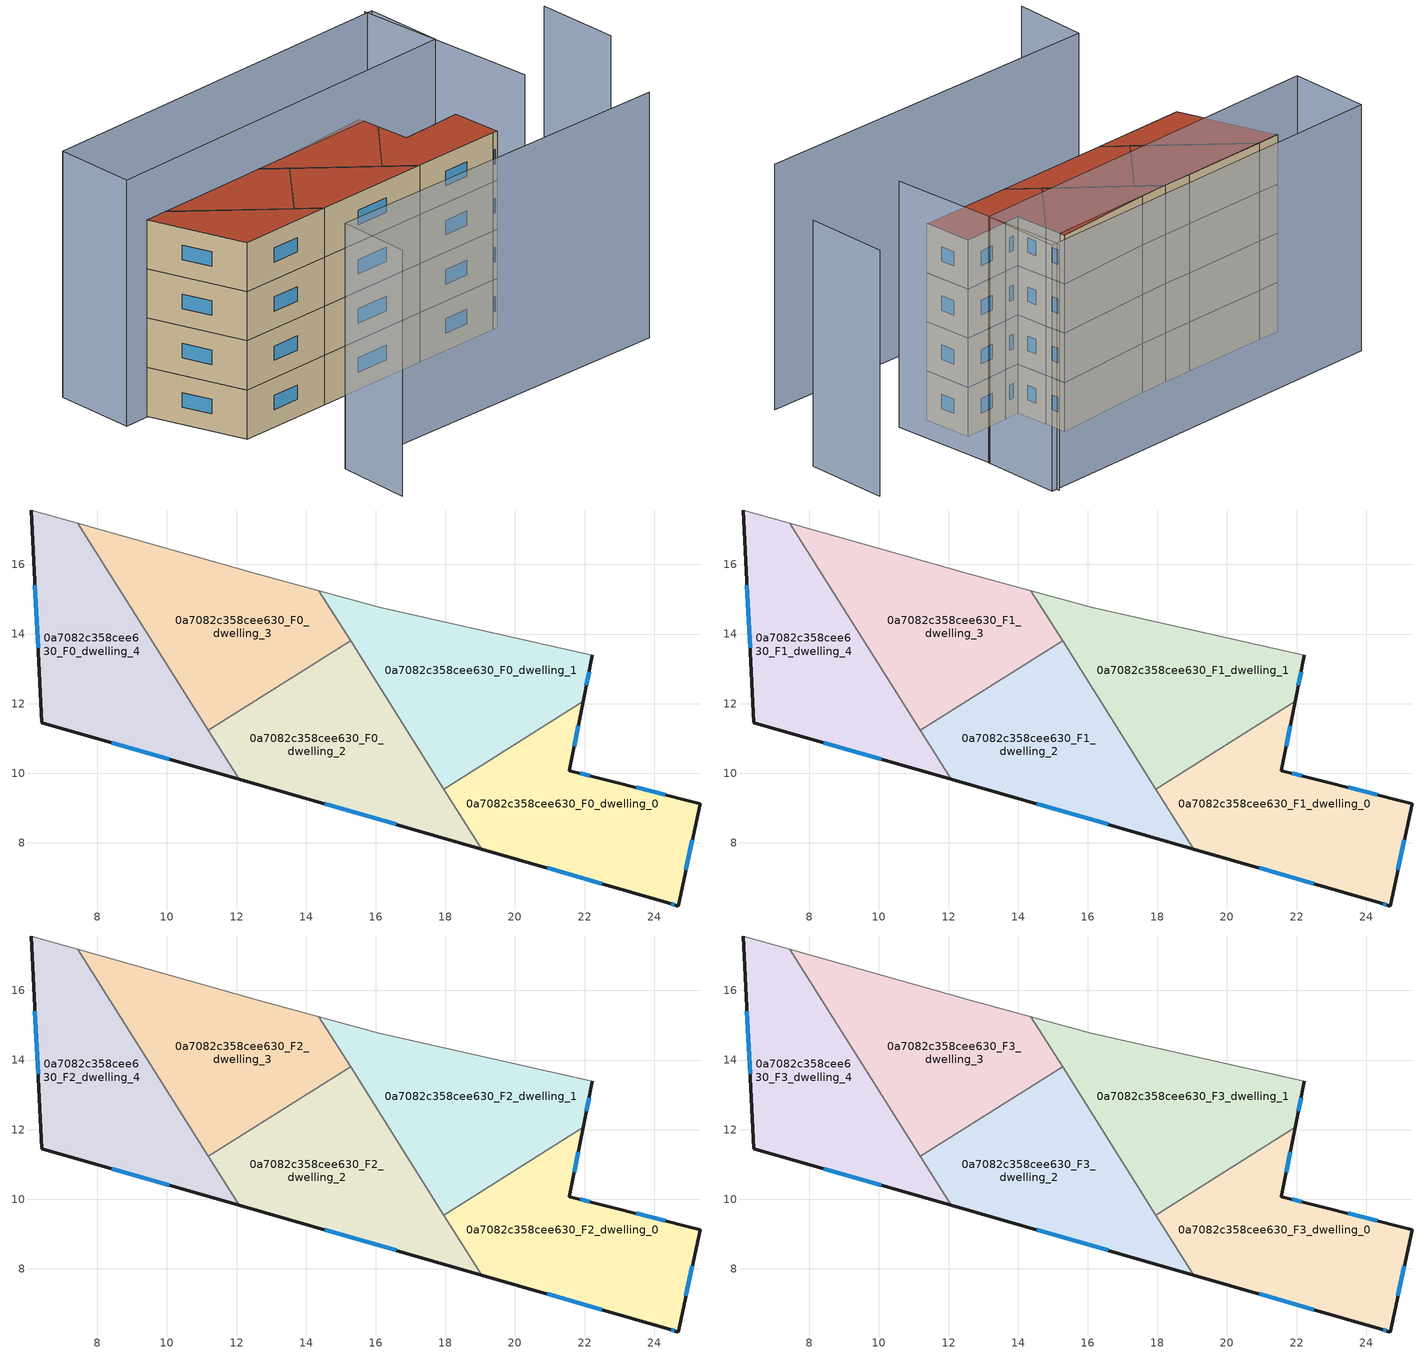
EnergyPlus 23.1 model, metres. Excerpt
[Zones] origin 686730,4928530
0a7082c358cee630_F0_dwelling_0
 floor ground (EU_floor_Construction): 25.33,9.12 24.69,6.18 24.39,6.29 19.05,7.82 17.96,9.54 21.96,12.07 21.56,10.08 22.48,9.84 z0
 wall outside (EU_wall_Construction): 19.05,7.82 24.39,6.29 24.69,6.18 25.33,9.12 22.48,9.84 21.56,10.08 21.96,12.07 z0:3
 wall to 0a7082c358cee630_F0_dwelling_1 (EU_wall_Construction): 21.96,12.07 17.96,9.54 z0:3
 wall to 0a7082c358cee630_F0_dwelling_2 (EU_wall_Construction): 17.96,9.54 19.05,7.82 z0:3
 window (EU_Window_Construction): 24.32,9.38 23.48,9.59 / 24.91,7.22 25.1,8.09 / 24.49,6.25 24.58,6.22 / 20.93,7.28 22.5,6.83 / 21.7,10.78 21.82,11.36 / 22.15,9.93 21.88,9.99 z1.06:1.94
0a7082c358cee630_F0_dwelling_1
 floor ground (EU_floor_Construction): 22.23,13.38 21.96,12.07 17.96,9.54 14.37,15.24 16.11,14.76 z0
 wall outside (EU_wall_Construction): 21.96,12.07 22.23,13.38 z0:3
 wall adiabatic (EU_wall_Construction): 22.23,13.38 16.11,14.76 14.37,15.24 z0:3
 wall to 0a7082c358cee630_F0_dwelling_3 (EU_wall_Construction): 14.37,15.24 15.28,13.8 z0:3
 wall to 0a7082c358cee630_F0_dwelling_2 (EU_wall_Construction): 15.28,13.8 17.96,9.55 z0:3
 window (EU_Window_Construction): 22.06,12.53 22.13,12.92 z1.06:1.94
0a7082c358cee630_F0_dwelling_2
 floor ground (EU_floor_Construction): 15.28,13.8 19.05,7.82 12.07,9.83 11.19,11.23 z0
 wall outside (EU_wall_Construction): 12.07,9.83 19.05,7.82 z0:3
 wall to 0a7082c358cee630_F0_dwelling_3 (EU_wall_Construction): 15.28,13.8 11.19,11.23 z0:3
 wall to 0a7082c358cee630_F0_dwelling_4 (EU_wall_Construction): 11.19,11.23 12.07,9.83 z0:3
 window (EU_Window_Construction): 14.54,9.12 16.58,8.53 z1.06:1.94
0a7082c358cee630_F0_dwelling_3
 floor ground (EU_floor_Construction): 14.37,15.24 15.28,13.8 11.19,11.23 7.43,17.19 12.62,15.72 z0
 wall adiabatic (EU_wall_Construction): 14.37,15.24 12.62,15.72 7.43,17.19 z0:3
 wall to 0a7082c358cee630_F0_dwelling_4 (EU_wall_Construction): 7.43,17.19 11.19,11.23 z0:3
0a7082c358cee630_F0_dwelling_4
 floor ground (EU_floor_Construction): 7.43,17.19 12.07,9.83 6.41,11.46 6.1,17.57 z0
 wall outside (EU_wall_Construction): 6.1,17.57 6.41,11.46 12.07,9.83 z0:3
 wall adiabatic (EU_wall_Construction): 7.43,17.19 6.1,17.57 z0:3
 window (EU_Window_Construction): 6.21,15.41 6.3,13.61 / 8.41,10.88 10.07,10.4 z1.06:1.94
0a7082c358cee630_F1_dwelling_0
 floor to 0a7082c358cee630_F0_dwelling_0 (EU_floor_Construction): 25.33,9.12 24.69,6.18 24.39,6.29 19.05,7.82 17.96,9.54 21.96,12.07 21.56,10.08 22.48,9.84 z3
 wall outside (EU_wall_Construction): 19.05,7.82 24.39,6.29 24.69,6.18 25.33,9.12 22.48,9.84 21.56,10.08 21.96,12.07 z3:6
 wall to 0a7082c358cee630_F1_dwelling_1 (EU_wall_Construction): 21.96,12.07 17.96,9.54 z3:6
 wall to 0a7082c358cee630_F1_dwelling_2 (EU_wall_Construction): 17.96,9.54 19.05,7.82 z3:6
 window (EU_Window_Construction): 24.32,9.38 23.48,9.59 / 24.91,7.22 25.1,8.09 / 24.49,6.25 24.58,6.22 / 20.93,7.28 22.5,6.83 / 21.7,10.78 21.82,11.36 / 22.15,9.93 21.88,9.99 z4.06:4.94
0a7082c358cee630_F1_dwelling_1
 floor to 0a7082c358cee630_F0_dwelling_1 (EU_floor_Construction): 22.23,13.38 21.96,12.07 17.96,9.54 14.37,15.24 16.11,14.76 z3
 wall outside (EU_wall_Construction): 21.96,12.07 22.23,13.38 z3:6
 wall adiabatic (EU_wall_Construction): 22.23,13.38 16.11,14.76 14.37,15.24 z3:6
 wall to 0a7082c358cee630_F1_dwelling_3 (EU_wall_Construction): 14.37,15.24 15.28,13.8 z3:6
 wall to 0a7082c358cee630_F1_dwelling_2 (EU_wall_Construction): 15.28,13.8 17.96,9.55 z3:6
 window (EU_Window_Construction): 22.06,12.53 22.13,12.92 z4.06:4.94
0a7082c358cee630_F1_dwelling_2
 floor to 0a7082c358cee630_F0_dwelling_2 (EU_floor_Construction): 15.28,13.8 19.05,7.82 12.07,9.83 11.19,11.23 z3
 wall outside (EU_wall_Construction): 12.07,9.83 19.05,7.82 z3:6
 wall to 0a7082c358cee630_F1_dwelling_3 (EU_wall_Construction): 15.28,13.8 11.19,11.23 z3:6
 wall to 0a7082c358cee630_F1_dwelling_4 (EU_wall_Construction): 11.19,11.23 12.07,9.83 z3:6
 window (EU_Window_Construction): 14.54,9.12 16.58,8.53 z4.06:4.94
0a7082c358cee630_F1_dwelling_3
 floor to 0a7082c358cee630_F0_dwelling_3 (EU_floor_Construction): 14.37,15.24 15.28,13.8 11.19,11.23 7.43,17.19 12.62,15.72 z3
 wall adiabatic (EU_wall_Construction): 14.37,15.24 12.62,15.72 7.43,17.19 z3:6
 wall to 0a7082c358cee630_F1_dwelling_4 (EU_wall_Construction): 7.43,17.19 11.19,11.23 z3:6
0a7082c358cee630_F1_dwelling_4
 floor to 0a7082c358cee630_F0_dwelling_4 (EU_floor_Construction): 7.43,17.19 12.07,9.83 6.41,11.46 6.1,17.57 z3
 wall outside (EU_wall_Construction): 6.1,17.57 6.41,11.46 12.07,9.83 z3:6
 wall adiabatic (EU_wall_Construction): 7.43,17.19 6.1,17.57 z3:6
 window (EU_Window_Construction): 6.21,15.41 6.3,13.61 / 8.41,10.88 10.07,10.4 z4.06:4.94
0a7082c358cee630_F2_dwelling_0
 floor to 0a7082c358cee630_F1_dwelling_0 (EU_floor_Construction): 25.33,9.12 24.69,6.18 24.39,6.29 19.05,7.82 17.96,9.54 21.96,12.07 21.56,10.08 22.48,9.84 z6
 wall outside (EU_wall_Construction): 19.05,7.82 24.39,6.29 24.69,6.18 25.33,9.12 22.48,9.84 21.56,10.08 21.96,12.07 z6:9
 wall to 0a7082c358cee630_F2_dwelling_1 (EU_wall_Construction): 21.96,12.07 17.96,9.54 z6:9
 wall to 0a7082c358cee630_F2_dwelling_2 (EU_wall_Construction): 17.96,9.54 19.05,7.82 z6:9
 window (EU_Window_Construction): 24.32,9.38 23.48,9.59 / 24.91,7.22 25.1,8.09 / 24.49,6.25 24.58,6.22 / 20.93,7.28 22.5,6.83 / 21.7,10.78 21.82,11.36 / 22.15,9.93 21.88,9.99 z7.06:7.94
0a7082c358cee630_F2_dwelling_1
 floor to 0a7082c358cee630_F1_dwelling_1 (EU_floor_Construction): 22.23,13.38 21.96,12.07 17.96,9.54 14.37,15.24 16.11,14.76 z6
 wall outside (EU_wall_Construction): 21.96,12.07 22.23,13.38 z6:9
 wall adiabatic (EU_wall_Construction): 22.23,13.38 16.11,14.76 14.37,15.24 z6:9
 wall to 0a7082c358cee630_F2_dwelling_3 (EU_wall_Construction): 14.37,15.24 15.28,13.8 z6:9
 wall to 0a7082c358cee630_F2_dwelling_2 (EU_wall_Construction): 15.28,13.8 17.96,9.55 z6:9
 window (EU_Window_Construction): 22.06,12.53 22.13,12.92 z7.06:7.94
0a7082c358cee630_F2_dwelling_2
 floor to 0a7082c358cee630_F1_dwelling_2 (EU_floor_Construction): 15.28,13.8 19.05,7.82 12.07,9.83 11.19,11.23 z6
 wall outside (EU_wall_Construction): 12.07,9.83 19.05,7.82 z6:9
 wall to 0a7082c358cee630_F2_dwelling_3 (EU_wall_Construction): 15.28,13.8 11.19,11.23 z6:9
 wall to 0a7082c358cee630_F2_dwelling_4 (EU_wall_Construction): 11.19,11.23 12.07,9.83 z6:9
 window (EU_Window_Construction): 14.54,9.12 16.58,8.53 z7.06:7.94
0a7082c358cee630_F2_dwelling_3
 floor to 0a7082c358cee630_F1_dwelling_3 (EU_floor_Construction): 14.37,15.24 15.28,13.8 11.19,11.23 7.43,17.19 12.62,15.72 z6
 wall adiabatic (EU_wall_Construction): 14.37,15.24 12.62,15.72 7.43,17.19 z6:9
 wall to 0a7082c358cee630_F2_dwelling_4 (EU_wall_Construction): 7.43,17.19 11.19,11.23 z6:9
0a7082c358cee630_F2_dwelling_4
 floor to 0a7082c358cee630_F1_dwelling_4 (EU_floor_Construction): 7.43,17.19 12.07,9.83 6.41,11.46 6.1,17.57 z6
 wall outside (EU_wall_Construction): 6.1,17.57 6.41,11.46 12.07,9.83 z6:9
 wall adiabatic (EU_wall_Construction): 7.43,17.19 6.1,17.57 z6:9
 window (EU_Window_Construction): 6.21,15.41 6.3,13.61 / 8.41,10.88 10.07,10.4 z7.06:7.94
0a7082c358cee630_F3_dwelling_0
 floor to 0a7082c358cee630_F2_dwelling_0 (EU_floor_Construction): 25.33,9.12 24.69,6.18 24.39,6.29 19.05,7.82 17.96,9.54 21.96,12.07 21.56,10.08 22.48,9.84 z9
 wall outside (EU_wall_Construction): 19.05,7.82 24.39,6.29 24.69,6.18 25.33,9.12 22.48,9.84 21.56,10.08 21.96,12.07 z9:12
 wall to 0a7082c358cee630_F3_dwelling_1 (EU_wall_Construction): 21.96,12.07 17.96,9.54 z9:12
 wall to 0a7082c358cee630_F3_dwelling_2 (EU_wall_Construction): 17.96,9.54 19.05,7.82 z9:12
 window (EU_Window_Construction): 24.32,9.38 23.48,9.59 / 24.91,7.22 25.1,8.09 / 24.49,6.25 24.58,6.22 / 20.93,7.28 22.5,6.83 / 21.7,10.78 21.82,11.36 / 22.15,9.93 21.88,9.99 z10.06:10.94
 roof outside (EU_roof_Construction): 24.69,6.18 25.33,9.12 22.48,9.84 21.56,10.08 21.96,12.07 17.96,9.54 19.05,7.82 24.39,6.29 z12
0a7082c358cee630_F3_dwelling_1
 floor to 0a7082c358cee630_F2_dwelling_1 (EU_floor_Construction): 22.23,13.38 21.96,12.07 17.96,9.54 14.37,15.24 16.11,14.76 z9
 wall outside (EU_wall_Construction): 21.96,12.07 22.23,13.38 z9:12
 wall adiabatic (EU_wall_Construction): 22.23,13.38 16.11,14.76 14.37,15.24 z9:12
 wall to 0a7082c358cee630_F3_dwelling_3 (EU_wall_Construction): 14.37,15.24 15.28,13.8 z9:12
 wall to 0a7082c358cee630_F3_dwelling_2 (EU_wall_Construction): 15.28,13.8 17.96,9.55 z9:12
 window (EU_Window_Construction): 22.06,12.53 22.13,12.92 z10.06:10.94
 roof outside (EU_roof_Construction): 21.96,12.07 22.23,13.38 16.11,14.76 14.37,15.24 17.96,9.54 z12
0a7082c358cee630_F3_dwelling_2
 floor to 0a7082c358cee630_F2_dwelling_2 (EU_floor_Construction): 15.28,13.8 19.05,7.82 12.07,9.83 11.19,11.23 z9
 wall outside (EU_wall_Construction): 12.07,9.83 19.05,7.82 z9:12
 wall to 0a7082c358cee630_F3_dwelling_3 (EU_wall_Construction): 15.28,13.8 11.19,11.23 z9:12
 wall to 0a7082c358cee630_F3_dwelling_4 (EU_wall_Construction): 11.19,11.23 12.07,9.83 z9:12
 window (EU_Window_Construction): 14.54,9.12 16.58,8.53 z10.06:10.94
 roof outside (EU_roof_Construction): 19.05,7.82 15.28,13.8 11.19,11.23 12.07,9.83 z12
0a7082c358cee630_F3_dwelling_3
 floor to 0a7082c358cee630_F2_dwelling_3 (EU_floor_Construction): 14.37,15.24 15.28,13.8 11.19,11.23 7.43,17.19 12.62,15.72 z9
 wall adiabatic (EU_wall_Construction): 14.37,15.24 12.62,15.72 7.43,17.19 z9:12
 wall to 0a7082c358cee630_F3_dwelling_4 (EU_wall_Construction): 7.43,17.19 11.19,11.23 z9:12
 roof outside (EU_roof_Construction): 15.28,13.8 14.37,15.24 12.62,15.72 7.43,17.19 11.19,11.23 z12
0a7082c358cee630_F3_dwelling_4
 floor to 0a7082c358cee630_F2_dwelling_4 (EU_floor_Construction): 7.43,17.19 12.07,9.83 6.41,11.46 6.1,17.57 z9
 wall outside (EU_wall_Construction): 6.1,17.57 6.41,11.46 12.07,9.83 z9:12
 wall adiabatic (EU_wall_Construction): 7.43,17.19 6.1,17.57 z9:12
 window (EU_Window_Construction): 6.21,15.41 6.3,13.61 / 8.41,10.88 10.07,10.4 z10.06:10.94
 roof outside (EU_roof_Construction): 12.07,9.83 7.43,17.19 6.1,17.57 6.41,11.46 z12
shading: 4.64,0.78 5.95,5.06 / 5.95,5.06 27.7,-1.61 / 32.54,3.51 33.87,8.41 / 26.19,5.29 28.47,16.57 / 5.85,22.64 28.76,16.3 / 28.76,16.3 27.46,11.6 / 27.46,11.6 4.55,17.94 / 4.55,17.94 5.85,22.64 z0:15
[Building]
EU S2 Campaign: North Axis=0; Terrain=City; Solar Distribution=FullExterior
[Site:Location]
Bologna: Latitude=44.5; Longitude=11.25; Time Zone=1; Elevation=37
[SizingPeriod:WeatherFileDays]
AnnualSizingPeriod: Begin Month=1; Begin Day of Month=1; End Month=12; End Day of Month=31; Day of Week for Start Day=Monday; Use Weather File Daylight Saving Period=No; Use Weather File Rain and Snow Indicators=No
[MATERIAL]
EU_InternalMass_Material: Roughness=MediumRough; Thickness=0.1; Conductivity=1; Density=1800; Specific Heat=900; Thermal Absorptance=0.9; Solar Absorptance=0.7; Visible Absorptance=0.7
[MATERIAL:NOMASS] Roughness=MediumRough; Thermal Absorptance=0.9; Solar Absorptance=0.7; Visible Absorptance=0.7
Name | Thermal Resistance
EU_wall_NoMass | 0.781309
EU_roof_NoMass | 0.418499
EU_floor_NoMass | 0.563442
[WINDOWMATERIAL:SIMPLEGLAZINGSYSTEM]
EU_Window_SimpleGlazing: UFactor=4.32879; Solar Heat Gain Coefficient=0.85; Visible Transmittance=0.85
[CONSTRUCTION]
EU_wall_Construction: EU_wall_NoMass
EU_roof_Construction: EU_roof_NoMass
EU_floor_Construction: EU_floor_NoMass
EU_InternalMass_Construction: EU_InternalMass_Material
EU_Window_Construction: EU_Window_SimpleGlazing
[ZONE] Type=1; Multiplier=1; Ceiling Height=autocalculate; Floor Area=autocalculate; Part of Total Floor Area=Yes
Name | Volume
0a7082c358cee630_F0_dwelling_0; 0a7082c358cee630_F1_dwelling_0; 0a7082c358cee630_F2_dwelling_0; 0a7082c358cee630_F3_dwelling_0 | 63.2666
0a7082c358cee630_F0_dwelling_1; 0a7082c358cee630_F1_dwelling_1; 0a7082c358cee630_F2_dwelling_1; 0a7082c358cee630_F3_dwelling_1 | 63.28125
0a7082c358cee630_F0_dwelling_2; 0a7082c358cee630_F1_dwelling_2; 0a7082c358cee630_F2_dwelling_2; 0a7082c358cee630_F3_dwelling_2 | 63.2629
0a7082c358cee630_F0_dwelling_3; 0a7082c358cee630_F1_dwelling_3; 0a7082c358cee630_F2_dwelling_3; 0a7082c358cee630_F3_dwelling_3 | 63.2695
0a7082c358cee630_F0_dwelling_4; 0a7082c358cee630_F1_dwelling_4; 0a7082c358cee630_F2_dwelling_4; 0a7082c358cee630_F3_dwelling_4 | 63.2717
[INTERNALMASS] Construction=EU_InternalMass_Construction
Name | Zone or ZoneList | Surface Area
0a7082c358cee630_F0_dwelling_0_EU_InternalMass | 0a7082c358cee630_F0_dwelling_0 | 21.0878
0a7082c358cee630_F0_dwelling_1_EU_InternalMass | 0a7082c358cee630_F0_dwelling_1 | 21.0941
0a7082c358cee630_F0_dwelling_2_EU_InternalMass | 0a7082c358cee630_F0_dwelling_2 | 21.0867
0a7082c358cee630_F0_dwelling_3_EU_InternalMass | 0a7082c358cee630_F0_dwelling_3 | 21.0918
0a7082c358cee630_F0_dwelling_4_EU_InternalMass | 0a7082c358cee630_F0_dwelling_4 | 21.0907
0a7082c358cee630_F1_dwelling_0_EU_InternalMass | 0a7082c358cee630_F1_dwelling_0 | 21.0878
0a7082c358cee630_F1_dwelling_1_EU_InternalMass | 0a7082c358cee630_F1_dwelling_1 | 21.0941
0a7082c358cee630_F1_dwelling_2_EU_InternalMass | 0a7082c358cee630_F1_dwelling_2 | 21.0867
0a7082c358cee630_F1_dwelling_3_EU_InternalMass | 0a7082c358cee630_F1_dwelling_3 | 21.0918
0a7082c358cee630_F1_dwelling_4_EU_InternalMass | 0a7082c358cee630_F1_dwelling_4 | 21.0907
0a7082c358cee630_F2_dwelling_0_EU_InternalMass | 0a7082c358cee630_F2_dwelling_0 | 21.0878
0a7082c358cee630_F2_dwelling_1_EU_InternalMass | 0a7082c358cee630_F2_dwelling_1 | 21.0941
0a7082c358cee630_F2_dwelling_2_EU_InternalMass | 0a7082c358cee630_F2_dwelling_2 | 21.0867
0a7082c358cee630_F2_dwelling_3_EU_InternalMass | 0a7082c358cee630_F2_dwelling_3 | 21.0918
0a7082c358cee630_F2_dwelling_4_EU_InternalMass | 0a7082c358cee630_F2_dwelling_4 | 21.0907
0a7082c358cee630_F3_dwelling_0_EU_InternalMass | 0a7082c358cee630_F3_dwelling_0 | 21.0878
0a7082c358cee630_F3_dwelling_1_EU_InternalMass | 0a7082c358cee630_F3_dwelling_1 | 21.0941
0a7082c358cee630_F3_dwelling_2_EU_InternalMass | 0a7082c358cee630_F3_dwelling_2 | 21.0867
0a7082c358cee630_F3_dwelling_3_EU_InternalMass | 0a7082c358cee630_F3_dwelling_3 | 21.0918
0a7082c358cee630_F3_dwelling_4_EU_InternalMass | 0a7082c358cee630_F3_dwelling_4 | 21.0907
[OTHEREQUIPMENT] Fuel Type=Electricity; Design Level Calculation Method=Watts/Area; Power per Zone Floor Area=1; Fraction Latent=0; Fraction Radiant=0; Fraction Lost=0; Carbon Dioxide Generation Rate=0; EndUse Subcategory=EU_Step8_InternalGains
Name | Zone or ZoneList or Space or SpaceList | Schedule
EU_Step8_InternalGain_0a7082c358cee630_F0_dwelling_0_f000 | 0a7082c358cee630_F0_dwelling_0 | EU_Step8_GainSchedule_0a7082c358cee630_F0_dwelling_0_f000
EU_Step8_InternalGain_0a7082c358cee630_F0_dwelling_1_f000 | 0a7082c358cee630_F0_dwelling_1 | EU_Step8_GainSchedule_0a7082c358cee630_F0_dwelling_1_f000
EU_Step8_InternalGain_0a7082c358cee630_F0_dwelling_2_f000 | 0a7082c358cee630_F0_dwelling_2 | EU_Step8_GainSchedule_0a7082c358cee630_F0_dwelling_2_f000
EU_Step8_InternalGain_0a7082c358cee630_F0_dwelling_3_f000 | 0a7082c358cee630_F0_dwelling_3 | EU_Step8_GainSchedule_0a7082c358cee630_F0_dwelling_3_f000
EU_Step8_InternalGain_0a7082c358cee630_F0_dwelling_4_f000 | 0a7082c358cee630_F0_dwelling_4 | EU_Step8_GainSchedule_0a7082c358cee630_F0_dwelling_4_f000
EU_Step8_InternalGain_0a7082c358cee630_F1_dwelling_0_f000 | 0a7082c358cee630_F1_dwelling_0 | EU_Step8_GainSchedule_0a7082c358cee630_F1_dwelling_0_f000
EU_Step8_InternalGain_0a7082c358cee630_F1_dwelling_1_f000 | 0a7082c358cee630_F1_dwelling_1 | EU_Step8_GainSchedule_0a7082c358cee630_F1_dwelling_1_f000
EU_Step8_InternalGain_0a7082c358cee630_F1_dwelling_2_f000 | 0a7082c358cee630_F1_dwelling_2 | EU_Step8_GainSchedule_0a7082c358cee630_F1_dwelling_2_f000
EU_Step8_InternalGain_0a7082c358cee630_F1_dwelling_3_f000 | 0a7082c358cee630_F1_dwelling_3 | EU_Step8_GainSchedule_0a7082c358cee630_F1_dwelling_3_f000
EU_Step8_InternalGain_0a7082c358cee630_F1_dwelling_4_f000 | 0a7082c358cee630_F1_dwelling_4 | EU_Step8_GainSchedule_0a7082c358cee630_F1_dwelling_4_f000
EU_Step8_InternalGain_0a7082c358cee630_F2_dwelling_0_f000 | 0a7082c358cee630_F2_dwelling_0 | EU_Step8_GainSchedule_0a7082c358cee630_F2_dwelling_0_f000
EU_Step8_InternalGain_0a7082c358cee630_F2_dwelling_1_f000 | 0a7082c358cee630_F2_dwelling_1 | EU_Step8_GainSchedule_0a7082c358cee630_F2_dwelling_1_f000
EU_Step8_InternalGain_0a7082c358cee630_F2_dwelling_2_f000 | 0a7082c358cee630_F2_dwelling_2 | EU_Step8_GainSchedule_0a7082c358cee630_F2_dwelling_2_f000
EU_Step8_InternalGain_0a7082c358cee630_F2_dwelling_3_f000 | 0a7082c358cee630_F2_dwelling_3 | EU_Step8_GainSchedule_0a7082c358cee630_F2_dwelling_3_f000
EU_Step8_InternalGain_0a7082c358cee630_F2_dwelling_4_f000 | 0a7082c358cee630_F2_dwelling_4 | EU_Step8_GainSchedule_0a7082c358cee630_F2_dwelling_4_f000
EU_Step8_InternalGain_0a7082c358cee630_F3_dwelling_0_f000 | 0a7082c358cee630_F3_dwelling_0 | EU_Step8_GainSchedule_0a7082c358cee630_F3_dwelling_0_f000
EU_Step8_InternalGain_0a7082c358cee630_F3_dwelling_1_f000 | 0a7082c358cee630_F3_dwelling_1 | EU_Step8_GainSchedule_0a7082c358cee630_F3_dwelling_1_f000
EU_Step8_InternalGain_0a7082c358cee630_F3_dwelling_2_f000 | 0a7082c358cee630_F3_dwelling_2 | EU_Step8_GainSchedule_0a7082c358cee630_F3_dwelling_2_f000
EU_Step8_InternalGain_0a7082c358cee630_F3_dwelling_3_f000 | 0a7082c358cee630_F3_dwelling_3 | EU_Step8_GainSchedule_0a7082c358cee630_F3_dwelling_3_f000
EU_Step8_InternalGain_0a7082c358cee630_F3_dwelling_4_f000 | 0a7082c358cee630_F3_dwelling_4 | EU_Step8_GainSchedule_0a7082c358cee630_F3_dwelling_4_f000
[ZONEVENTILATION:DESIGNFLOWRATE] Schedule=EU_AlwaysOn; Design Flow Rate Calculation Method=AirChanges/Hour; Air Changes per Hour=0.692607; Ventilation Type=Natural; Fan Pressure Rise=0; Fan Total Efficiency=1; Constant Term Coefficient=1; Temperature Term Coefficient=0; Velocity Term Coefficient=0; Velocity Squared Term Coefficient=0; Minimum Indoor Temperature=-100; Maximum Indoor Temperature=100; Delta Temperature=-100; Minimum Outdoor Temperature=-100; Maximum Outdoor Temperature=100; Maximum Wind Speed=40
Name | Zone or ZoneList or Space or SpaceList
EU_ConstantAir_0a7082c358cee630_F0_dwelling_0 | 0a7082c358cee630_F0_dwelling_0
EU_ConstantAir_0a7082c358cee630_F0_dwelling_1 | 0a7082c358cee630_F0_dwelling_1
EU_ConstantAir_0a7082c358cee630_F0_dwelling_2 | 0a7082c358cee630_F0_dwelling_2
EU_ConstantAir_0a7082c358cee630_F0_dwelling_3 | 0a7082c358cee630_F0_dwelling_3
EU_ConstantAir_0a7082c358cee630_F0_dwelling_4 | 0a7082c358cee630_F0_dwelling_4
EU_ConstantAir_0a7082c358cee630_F1_dwelling_0 | 0a7082c358cee630_F1_dwelling_0
EU_ConstantAir_0a7082c358cee630_F1_dwelling_1 | 0a7082c358cee630_F1_dwelling_1
EU_ConstantAir_0a7082c358cee630_F1_dwelling_2 | 0a7082c358cee630_F1_dwelling_2
EU_ConstantAir_0a7082c358cee630_F1_dwelling_3 | 0a7082c358cee630_F1_dwelling_3
EU_ConstantAir_0a7082c358cee630_F1_dwelling_4 | 0a7082c358cee630_F1_dwelling_4
EU_ConstantAir_0a7082c358cee630_F2_dwelling_0 | 0a7082c358cee630_F2_dwelling_0
EU_ConstantAir_0a7082c358cee630_F2_dwelling_1 | 0a7082c358cee630_F2_dwelling_1
EU_ConstantAir_0a7082c358cee630_F2_dwelling_2 | 0a7082c358cee630_F2_dwelling_2
EU_ConstantAir_0a7082c358cee630_F2_dwelling_3 | 0a7082c358cee630_F2_dwelling_3
EU_ConstantAir_0a7082c358cee630_F2_dwelling_4 | 0a7082c358cee630_F2_dwelling_4
EU_ConstantAir_0a7082c358cee630_F3_dwelling_0 | 0a7082c358cee630_F3_dwelling_0
EU_ConstantAir_0a7082c358cee630_F3_dwelling_1 | 0a7082c358cee630_F3_dwelling_1
EU_ConstantAir_0a7082c358cee630_F3_dwelling_2 | 0a7082c358cee630_F3_dwelling_2
EU_ConstantAir_0a7082c358cee630_F3_dwelling_3 | 0a7082c358cee630_F3_dwelling_3
EU_ConstantAir_0a7082c358cee630_F3_dwelling_4 | 0a7082c358cee630_F3_dwelling_4
[HVACTEMPLATE:THERMOSTAT] Constant Heating Setpoint=20; Constant Cooling Setpoint=50
EU_HeatOnly_0a7082c358cee630_F0_dwelling_0; EU_HeatOnly_0a7082c358cee630_F0_dwelling_1; EU_HeatOnly_0a7082c358cee630_F0_dwelling_2; EU_HeatOnly_0a7082c358cee630_F0_dwelling_3; EU_HeatOnly_0a7082c358cee630_F0_dwelling_4; EU_HeatOnly_0a7082c358cee630_F1_dwelling_0; EU_HeatOnly_0a7082c358cee630_F1_dwelling_1; EU_HeatOnly_0a7082c358cee630_F1_dwelling_2; EU_HeatOnly_0a7082c358cee630_F1_dwelling_3; EU_HeatOnly_0a7082c358cee630_F1_dwelling_4; EU_HeatOnly_0a7082c358cee630_F2_dwelling_0; EU_HeatOnly_0a7082c358cee630_F2_dwelling_1; EU_HeatOnly_0a7082c358cee630_F2_dwelling_2; EU_HeatOnly_0a7082c358cee630_F2_dwelling_3; EU_HeatOnly_0a7082c358cee630_F2_dwelling_4; EU_HeatOnly_0a7082c358cee630_F3_dwelling_0; EU_HeatOnly_0a7082c358cee630_F3_dwelling_1; EU_HeatOnly_0a7082c358cee630_F3_dwelling_2; EU_HeatOnly_0a7082c358cee630_F3_dwelling_3; EU_HeatOnly_0a7082c358cee630_F3_dwelling_4
[HVACTEMPLATE:ZONE:IDEALLOADSAIRSYSTEM] System Availability Schedule=EU_AlwaysOn; Maximum Heating Supply Air Temperature=50; Minimum Cooling Supply Air Temperature=13; Maximum Heating Supply Air Humidity Ratio=0.0156; Minimum Cooling Supply Air Humidity Ratio=0.0077; Heating Limit=NoLimit; Cooling Limit=NoLimit; Heating Availability Schedule=EU_AlwaysOn; Cooling Availability Schedule=EU_CoolingOff; Dehumidification Control Type=ConstantSensibleHeatRatio; Cooling Sensible Heat Ratio=0.7; Dehumidification Setpoint=60; Humidification Control Type=None; Humidification Setpoint=30; Outdoor Air Method=None; Outdoor Air Flow Rate per Person=0.00944; Outdoor Air Flow Rate per Zone Floor Area=0; Outdoor Air Flow Rate per Zone=0; Demand Controlled Ventilation Type=None; Outdoor Air Economizer Type=NoEconomizer; Heat Recovery Type=None; Sensible Heat Recovery Effectiveness=0.7; Latent Heat Recovery Effectiveness=0.65
Name | Template Thermostat
0a7082c358cee630_F0_dwelling_0 | EU_HeatOnly_0a7082c358cee630_F0_dwelling_0
0a7082c358cee630_F0_dwelling_1 | EU_HeatOnly_0a7082c358cee630_F0_dwelling_1
0a7082c358cee630_F0_dwelling_2 | EU_HeatOnly_0a7082c358cee630_F0_dwelling_2
0a7082c358cee630_F0_dwelling_3 | EU_HeatOnly_0a7082c358cee630_F0_dwelling_3
0a7082c358cee630_F0_dwelling_4 | EU_HeatOnly_0a7082c358cee630_F0_dwelling_4
0a7082c358cee630_F1_dwelling_0 | EU_HeatOnly_0a7082c358cee630_F1_dwelling_0
0a7082c358cee630_F1_dwelling_1 | EU_HeatOnly_0a7082c358cee630_F1_dwelling_1
0a7082c358cee630_F1_dwelling_2 | EU_HeatOnly_0a7082c358cee630_F1_dwelling_2
0a7082c358cee630_F1_dwelling_3 | EU_HeatOnly_0a7082c358cee630_F1_dwelling_3
0a7082c358cee630_F1_dwelling_4 | EU_HeatOnly_0a7082c358cee630_F1_dwelling_4
0a7082c358cee630_F2_dwelling_0 | EU_HeatOnly_0a7082c358cee630_F2_dwelling_0
0a7082c358cee630_F2_dwelling_1 | EU_HeatOnly_0a7082c358cee630_F2_dwelling_1
0a7082c358cee630_F2_dwelling_2 | EU_HeatOnly_0a7082c358cee630_F2_dwelling_2
0a7082c358cee630_F2_dwelling_3 | EU_HeatOnly_0a7082c358cee630_F2_dwelling_3
0a7082c358cee630_F2_dwelling_4 | EU_HeatOnly_0a7082c358cee630_F2_dwelling_4
0a7082c358cee630_F3_dwelling_0 | EU_HeatOnly_0a7082c358cee630_F3_dwelling_0
0a7082c358cee630_F3_dwelling_1 | EU_HeatOnly_0a7082c358cee630_F3_dwelling_1
0a7082c358cee630_F3_dwelling_2 | EU_HeatOnly_0a7082c358cee630_F3_dwelling_2
0a7082c358cee630_F3_dwelling_3 | EU_HeatOnly_0a7082c358cee630_F3_dwelling_3
0a7082c358cee630_F3_dwelling_4 | EU_HeatOnly_0a7082c358cee630_F3_dwelling_4
[SIZING:ZONE] Zone Cooling Design Supply Air Temperature Input Method=SupplyAirTemperature; Zone Cooling Design Supply Air Temperature=13; Zone Heating Design Supply Air Temperature Input Method=SupplyAirTemperature; Zone Heating Design Supply Air Temperature=50; Zone Cooling Design Supply Air Humidity Ratio=0.008; Zone Heating Design Supply Air Humidity Ratio=0.008; Cooling Design Air Flow Method=DesignDay; Cooling Design Air Flow Rate=0; Cooling Minimum Air Flow per Zone Floor Area=0.000762; Cooling Minimum Air Flow=0; Cooling Minimum Air Flow Fraction=0.2; Heating Design Air Flow Method=DesignDay; Heating Design Air Flow Rate=0; Heating Maximum Air Flow per Zone Floor Area=0.002032; Heating Maximum Air Flow=0.141576; Heating Maximum Air Flow Fraction=0.3; Account for Dedicated Outdoor Air System=No; Dedicated Outdoor Air System Control Strategy=NeutralSupplyAir; Dedicated Outdoor Air Low Setpoint Temperature for Design=autosize; Dedicated Outdoor Air High Setpoint Temperature for Design=autosize; Zone Load Sizing Method=Sensible Load Only No Latent Load; Zone Latent Cooling Design Supply Air Humidity Ratio Input Method=HumidityRatioDifference; Zone Cooling Design Supply Air Humidity Ratio Difference=0.005; Zone Latent Heating Design Supply Air Humidity Ratio Input Method=HumidityRatioDifference; Zone Humidification Design Supply Air Humidity Ratio Difference=0.005
0a7082c358cee630_F0_dwelling_0; 0a7082c358cee630_F0_dwelling_1; 0a7082c358cee630_F0_dwelling_2; 0a7082c358cee630_F0_dwelling_3; 0a7082c358cee630_F0_dwelling_4; 0a7082c358cee630_F1_dwelling_0; 0a7082c358cee630_F1_dwelling_1; 0a7082c358cee630_F1_dwelling_2; 0a7082c358cee630_F1_dwelling_3; 0a7082c358cee630_F1_dwelling_4; 0a7082c358cee630_F2_dwelling_0; 0a7082c358cee630_F2_dwelling_1; 0a7082c358cee630_F2_dwelling_2; 0a7082c358cee630_F2_dwelling_3; 0a7082c358cee630_F2_dwelling_4; 0a7082c358cee630_F3_dwelling_0; 0a7082c358cee630_F3_dwelling_1; 0a7082c358cee630_F3_dwelling_2; 0a7082c358cee630_F3_dwelling_3; 0a7082c358cee630_F3_dwelling_4
[SCHEDULE:CONSTANT]
Name | Hourly Value
EU_AlwaysOn | 1
EU_CoolingOff | 0
[SCHEDULE:FILE] Column Number=1; Rows to Skip at Top=0; Number of Hours of Data=8760; Column Separator=Comma; Interpolate to Timestep=No; Minutes per Item=60; Adjust Schedule for Daylight Savings=Yes
Name | File
EU_Step8_GainSchedule_0a7082c358cee630_F0_dwelling_0_f000 | ../../schedules/0a7082c358cee630/0a7082c358cee630_F0_dwelling_0_f000_gain.csv
EU_Step8_GainSchedule_0a7082c358cee630_F0_dwelling_1_f000 | ../../schedules/0a7082c358cee630/0a7082c358cee630_F0_dwelling_1_f000_gain.csv
EU_Step8_GainSchedule_0a7082c358cee630_F0_dwelling_2_f000 | ../../schedules/0a7082c358cee630/0a7082c358cee630_F0_dwelling_2_f000_gain.csv
EU_Step8_GainSchedule_0a7082c358cee630_F0_dwelling_3_f000 | ../../schedules/0a7082c358cee630/0a7082c358cee630_F0_dwelling_3_f000_gain.csv
EU_Step8_GainSchedule_0a7082c358cee630_F0_dwelling_4_f000 | ../../schedules/0a7082c358cee630/0a7082c358cee630_F0_dwelling_4_f000_gain.csv
EU_Step8_GainSchedule_0a7082c358cee630_F1_dwelling_0_f000 | ../../schedules/0a7082c358cee630/0a7082c358cee630_F1_dwelling_0_f000_gain.csv
EU_Step8_GainSchedule_0a7082c358cee630_F1_dwelling_1_f000 | ../../schedules/0a7082c358cee630/0a7082c358cee630_F1_dwelling_1_f000_gain.csv
EU_Step8_GainSchedule_0a7082c358cee630_F1_dwelling_2_f000 | ../../schedules/0a7082c358cee630/0a7082c358cee630_F1_dwelling_2_f000_gain.csv
EU_Step8_GainSchedule_0a7082c358cee630_F1_dwelling_3_f000 | ../../schedules/0a7082c358cee630/0a7082c358cee630_F1_dwelling_3_f000_gain.csv
EU_Step8_GainSchedule_0a7082c358cee630_F1_dwelling_4_f000 | ../../schedules/0a7082c358cee630/0a7082c358cee630_F1_dwelling_4_f000_gain.csv
EU_Step8_GainSchedule_0a7082c358cee630_F2_dwelling_0_f000 | ../../schedules/0a7082c358cee630/0a7082c358cee630_F2_dwelling_0_f000_gain.csv
EU_Step8_GainSchedule_0a7082c358cee630_F2_dwelling_1_f000 | ../../schedules/0a7082c358cee630/0a7082c358cee630_F2_dwelling_1_f000_gain.csv
EU_Step8_GainSchedule_0a7082c358cee630_F2_dwelling_2_f000 | ../../schedules/0a7082c358cee630/0a7082c358cee630_F2_dwelling_2_f000_gain.csv
EU_Step8_GainSchedule_0a7082c358cee630_F2_dwelling_3_f000 | ../../schedules/0a7082c358cee630/0a7082c358cee630_F2_dwelling_3_f000_gain.csv
EU_Step8_GainSchedule_0a7082c358cee630_F2_dwelling_4_f000 | ../../schedules/0a7082c358cee630/0a7082c358cee630_F2_dwelling_4_f000_gain.csv
EU_Step8_GainSchedule_0a7082c358cee630_F3_dwelling_0_f000 | ../../schedules/0a7082c358cee630/0a7082c358cee630_F3_dwelling_0_f000_gain.csv
EU_Step8_GainSchedule_0a7082c358cee630_F3_dwelling_1_f000 | ../../schedules/0a7082c358cee630/0a7082c358cee630_F3_dwelling_1_f000_gain.csv
EU_Step8_GainSchedule_0a7082c358cee630_F3_dwelling_2_f000 | ../../schedules/0a7082c358cee630/0a7082c358cee630_F3_dwelling_2_f000_gain.csv
EU_Step8_GainSchedule_0a7082c358cee630_F3_dwelling_3_f000 | ../../schedules/0a7082c358cee630/0a7082c358cee630_F3_dwelling_3_f000_gain.csv
EU_Step8_GainSchedule_0a7082c358cee630_F3_dwelling_4_f000 | ../../schedules/0a7082c358cee630/0a7082c358cee630_F3_dwelling_4_f000_gain.csv
